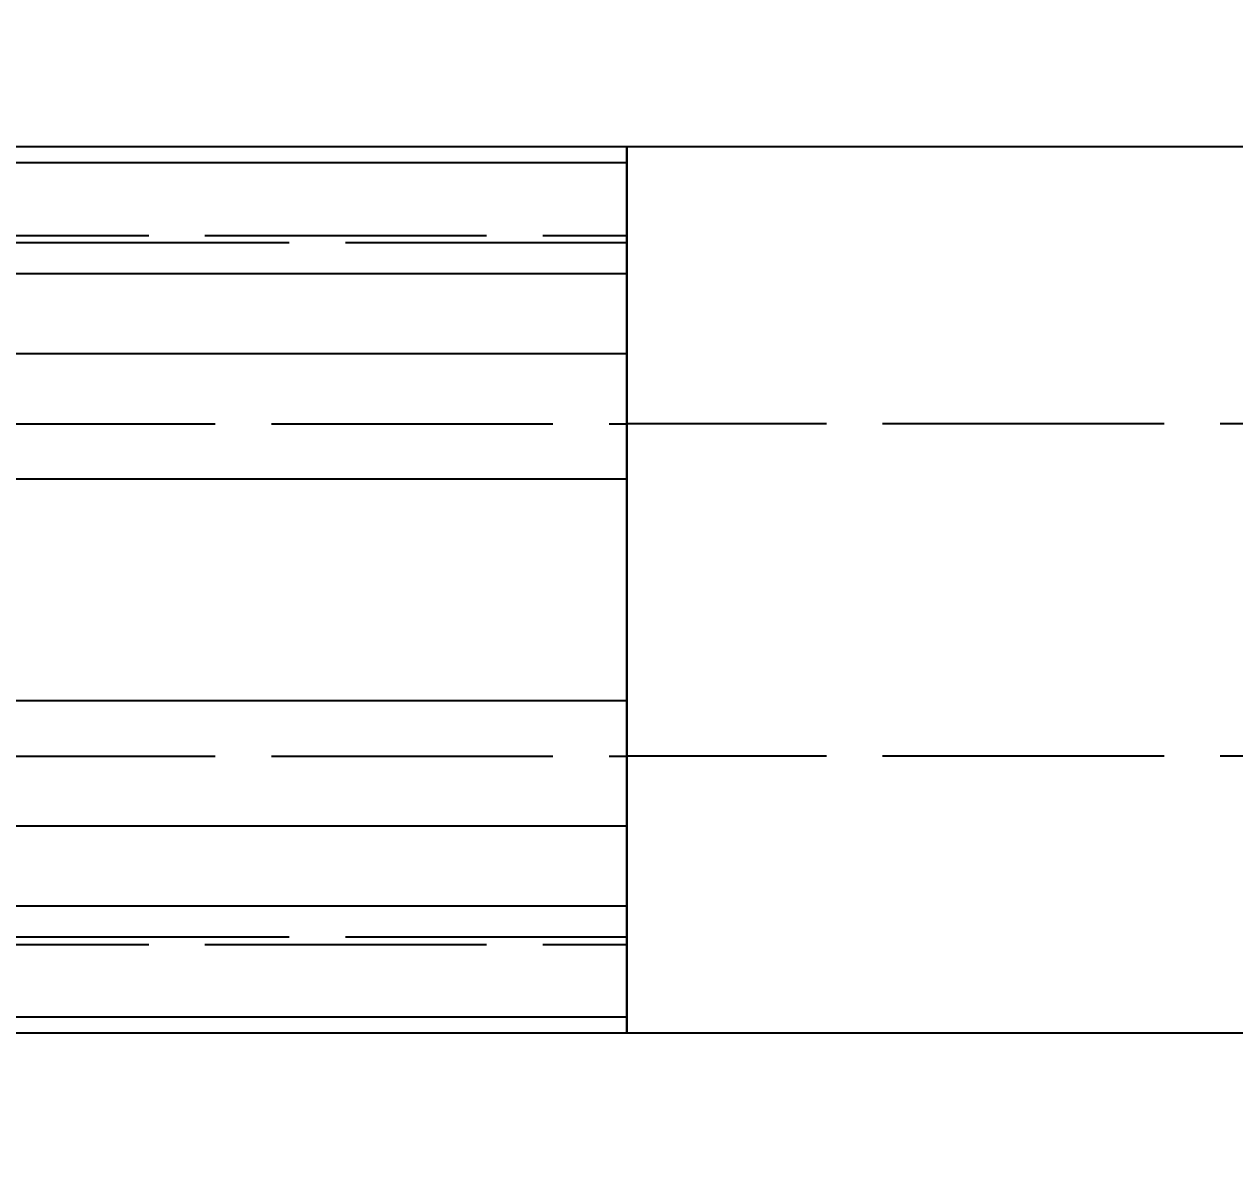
# Model space of a CAD drawing. Header units: millimetres. Extents: x -31 to 130, y -47 to 101.
# Drawn here: x 55.78 to 61.24, y -2.55 to 2.55 of the extents above; entities that cross this region are included whole.
import ezdxf

# ---------------------------------------------------------------- set-up
doc = ezdxf.new("R2010")
doc.units = ezdxf.units.MM
doc.linetypes.add('DASHED', pattern=[1.524, 1.27, -0.254])
for name, color, linetype in [('DIMS', 3, 'CONTINUOUS'), ('HIDDEN', 8, 'DASHED'), ('VISIBLE', 7, 'CONTINUOUS')]:
    doc.layers.add(name, color=color, linetype=linetype)
doc.styles.add('OpenSansCondensed-Light', font='OpenSansCondensed-Light.ttf')
doc.dimstyles.new('EZDXF', dxfattribs={"dimtxt": 0.25, "dimasz": 0.175, "dimexe": 0.375, "dimexo": 0.125, "dimgap": 0.1, "dimtad": 1, "dimlfac": 100, "dimzin": 12, "dimdsep": 46, "dimtxsty": 'OpenSansCondensed-Light', "dimblk": 'ARCHTICK', "dimcen": 2.5, "dimazin": 3, "dimtfac": 0.5, "dimtmove": 2, "dimatfit": 3})

# ---------------------------------------------------------------- blocks, each defined once
blk = doc.blocks.new('_ARCHTICK')
at = {"color": 0, "linetype": 'BYBLOCK', "const_width": 0.15}
blk.add_lwpolyline([(-0.5, -0.5), (0.5, 0.5)], dxfattribs=at)

msp = doc.modelspace()

# ---------------------------------------------------------------- linework, layer by layer
at = {"layer": 'HIDDEN'}
for points in [[(58.5, 2), (58.5, 1.99884), (58.5, 1.99768), (58.5, 1.99653), (58.5, 1.99537), (58.5, 1.99421), (58.5, 1.99305), (58.5, 1.99189), (58.5, 1.99074), (58.5, 1.98958), (58.5, 1.98842), (58.5, 1.98726), (58.5, 1.9861), (58.5, 1.98495), (58.5, 1.98379), (58.5, 1.98263), (58.5, 1.98147), (58.5, 1.98032), (58.5, 1.97916), (58.5, 1.978), (58.5, 1.97684), (58.5, 1.97568), (58.5, 1.97453), (58.5, 1.97337), (58.5, 1.97221), (58.5, 1.97105), (58.5, 1.96989), (58.5, 1.96874), (58.5, 1.96758), (58.5, 1.96642), (58.5, 1.96526), (58.5, 1.9641), (58.5, 1.96295), (58.5, 1.96179), (58.5, 1.96063), (58.5, 1.95947), (58.5, 1.95831), (58.5, 1.95716), (58.5, 1.956), (58.5, 1.95484), (58.5, 1.95368), (58.5, 1.95253), (58.5, 1.95137), (58.5, 1.95021), (58.5, 1.94905), (58.5, 1.94789), (58.5, 1.94674), (58.5, 1.94558), (58.5, 1.94442), (58.5, 1.94326), (58.5, 1.9421), (58.5, 1.94095), (58.5, 1.93979), (58.5, 1.93863), (58.5, 1.93747), (58.5, 1.93631), (58.5, 1.93516), (58.5, 1.934), (58.5, 1.93284), (58.5, 1.93168), (58.5, 1.93052), (58.5, 1.92937), (58.5, 1.92821), (58.5, 1.92705)], [(58.5, 1.92705), (50.5, 1.92705)], [(58.5, 1.56624), (58.5, 1.92705)], [(58.5, 1.56624), (58.5, 1.92705)], [(58.5, 1.92705), (58.5, 1.91911), (58.5, 1.91118), (58.5, 1.90324), (58.5, 1.8953), (58.5, 1.88737), (58.5, 1.87943), (58.5, 1.8715), (58.5, 1.86356), (58.5, 1.85562), (58.5, 1.84769), (58.5, 1.83975), (58.5, 1.83181), (58.5, 1.82388), (58.5, 1.81594), (58.5, 1.808), (58.5, 1.80007), (58.5, 1.79213), (58.5, 1.78419), (58.5, 1.77626), (58.5, 1.76832), (58.5, 1.76038), (58.5, 1.75245), (58.5, 1.74451), (58.5, 1.73657), (58.5, 1.72864), (58.5, 1.7207), (58.5, 1.71277), (58.5, 1.70483), (58.5, 1.69689), (58.5, 1.68896), (58.5, 1.68102), (58.5, 1.67308), (58.5, 1.66515), (58.5, 1.65721), (58.5, 1.64927), (58.5, 1.64134), (58.5, 1.6334), (58.5, 1.62546), (58.5, 1.61753), (58.5, 1.60959), (58.5, 1.60165), (58.5, 1.59372), (58.5, 1.58578), (58.5, 1.57784), (58.5, 1.56991), (58.5, 1.56197), (58.5, 1.55404), (58.5, 1.5461), (58.5, 1.53816), (58.5, 1.53023), (58.5, 1.52229), (58.5, 1.51435), (58.5, 1.50642), (58.5, 1.49848), (58.5, 1.49054), (58.5, 1.48261), (58.5, 1.47467), (58.5, 1.46673), (58.5, 1.4588), (58.5, 1.45086), (58.5, 1.44292), (58.5, 1.43499), (58.5, 1.42705)], [(50.5, 1.6), (58.5, 1.6)], [(58.5, 1.56624), (58.5, 1.56678), (58.5, 1.56732), (58.5, 1.56785), (58.5, 1.56839), (58.5, 1.56892), (58.5, 1.56946), (58.5, 1.57), (58.5, 1.57053), (58.5, 1.57107), (58.5, 1.5716), (58.5, 1.57214), (58.5, 1.57267), (58.5, 1.57321), (58.5, 1.57375), (58.5, 1.57428), (58.5, 1.57482), (58.5, 1.57535), (58.5, 1.57589), (58.5, 1.57642), (58.5, 1.57696), (58.5, 1.5775), (58.5, 1.57803), (58.5, 1.57857), (58.5, 1.5791), (58.5, 1.57964), (58.5, 1.58018), (58.5, 1.58071), (58.5, 1.58125), (58.5, 1.58178), (58.5, 1.58232), (58.5, 1.58285), (58.5, 1.58339), (58.5, 1.58393), (58.5, 1.58446), (58.5, 1.585), (58.5, 1.58553), (58.5, 1.58607), (58.5, 1.58661), (58.5, 1.58714), (58.5, 1.58768), (58.5, 1.58821), (58.5, 1.58875), (58.5, 1.58928), (58.5, 1.58982), (58.5, 1.59036), (58.5, 1.59089), (58.5, 1.59143), (58.5, 1.59196), (58.5, 1.5925), (58.5, 1.59303), (58.5, 1.59357), (58.5, 1.59411), (58.5, 1.59464), (58.5, 1.59518), (58.5, 1.59571), (58.5, 1.59625), (58.5, 1.59679), (58.5, 1.59732), (58.5, 1.59786), (58.5, 1.59839), (58.5, 1.59893), (58.5, 1.59946), (58.5, 1.6)], [(58.5, 1.6), (58.5, 1.59946), (58.5, 1.59893), (58.5, 1.59839), (58.5, 1.59786), (58.5, 1.59732), (58.5, 1.59679), (58.5, 1.59625), (58.5, 1.59571), (58.5, 1.59518), (58.5, 1.59464), (58.5, 1.59411), (58.5, 1.59357), (58.5, 1.59303), (58.5, 1.5925), (58.5, 1.59196), (58.5, 1.59143), (58.5, 1.59089), (58.5, 1.59036), (58.5, 1.58982), (58.5, 1.58928), (58.5, 1.58875), (58.5, 1.58821), (58.5, 1.58768), (58.5, 1.58714), (58.5, 1.58661), (58.5, 1.58607), (58.5, 1.58553), (58.5, 1.585), (58.5, 1.58446), (58.5, 1.58393), (58.5, 1.58339), (58.5, 1.58285), (58.5, 1.58232), (58.5, 1.58178), (58.5, 1.58125), (58.5, 1.58071), (58.5, 1.58018), (58.5, 1.57964), (58.5, 1.5791), (58.5, 1.57857), (58.5, 1.57803), (58.5, 1.5775), (58.5, 1.57696), (58.5, 1.57642), (58.5, 1.57589), (58.5, 1.57535), (58.5, 1.57482), (58.5, 1.57428), (58.5, 1.57375), (58.5, 1.57321), (58.5, 1.57267), (58.5, 1.57214), (58.5, 1.5716), (58.5, 1.57107), (58.5, 1.57053), (58.5, 1.57), (58.5, 1.56946), (58.5, 1.56892), (58.5, 1.56839), (58.5, 1.56785), (58.5, 1.56732), (58.5, 1.56678), (58.5, 1.56624)], [(58.5, 1.56624), (50.5, 1.56624)], [(58.5, 1.56624), (50.5, 1.56624)], [(58.5, 1.42705), (50.5, 1.42705)], [(58.5, 1.06624), (58.5, 1.42705)], [(58.5, 1.06624), (58.5, 1.42705)], [(58.5, 1.42705), (58.5, 1.41234), (58.5, 1.39762), (58.5, 1.38291), (58.5, 1.36819), (58.5, 1.35348), (58.5, 1.33876), (58.5, 1.32405), (58.5, 1.30933), (58.5, 1.29462), (58.5, 1.2799), (58.5, 1.26518), (58.5, 1.25047), (58.5, 1.23575), (58.5, 1.22104), (58.5, 1.20632), (58.5, 1.19161), (58.5, 1.17689), (58.5, 1.16218), (58.5, 1.14746), (58.5, 1.13275), (58.5, 1.11803), (58.5, 1.10332), (58.5, 1.0886), (58.5, 1.07389), (58.5, 1.05917), (58.5, 1.04446), (58.5, 1.02974), (58.5, 1.01503), (58.5, 1.00031), (58.5, 0.9856), (58.5, 0.97088), (58.5, 0.95617), (58.5, 0.94145), (58.5, 0.92674), (58.5, 0.91202), (58.5, 0.89731), (58.5, 0.88259), (58.5, 0.86788), (58.5, 0.85316), (58.5, 0.83845), (58.5, 0.82373), (58.5, 0.80902), (58.5, 0.7943), (58.5, 0.77959), (58.5, 0.76487), (58.5, 0.75016), (58.5, 0.73544), (58.5, 0.72073), (58.5, 0.70601), (58.5, 0.6913), (58.5, 0.67658), (58.5, 0.66187), (58.5, 0.64715), (58.5, 0.63244), (58.5, 0.61772), (58.5, 0.60301), (58.5, 0.58829), (58.5, 0.57358), (58.5, 0.55886), (58.5, 0.54415), (58.5, 0.52943), (58.5, 0.51472), (58.5, 0.5)], [(58.5, 1.06624), (50.5, 1.06624)], [(58.5, 0.5), (58.5, 0.50899), (58.5, 0.51798), (58.5, 0.52696), (58.5, 0.53595), (58.5, 0.54494), (58.5, 0.55393), (58.5, 0.56292), (58.5, 0.5719), (58.5, 0.58089), (58.5, 0.58988), (58.5, 0.59887), (58.5, 0.60786), (58.5, 0.61684), (58.5, 0.62583), (58.5, 0.63482), (58.5, 0.64381), (58.5, 0.6528), (58.5, 0.66178), (58.5, 0.67077), (58.5, 0.67976), (58.5, 0.68875), (58.5, 0.69774), (58.5, 0.70672), (58.5, 0.71571), (58.5, 0.7247), (58.5, 0.73369), (58.5, 0.74268), (58.5, 0.75166), (58.5, 0.76065), (58.5, 0.76964), (58.5, 0.77863), (58.5, 0.78762), (58.5, 0.7966), (58.5, 0.80559), (58.5, 0.81458), (58.5, 0.82357), (58.5, 0.83256), (58.5, 0.84154), (58.5, 0.85053), (58.5, 0.85952), (58.5, 0.86851), (58.5, 0.8775), (58.5, 0.88648), (58.5, 0.89547), (58.5, 0.90446), (58.5, 0.91345), (58.5, 0.92244), (58.5, 0.93142), (58.5, 0.94041), (58.5, 0.9494), (58.5, 0.95839), (58.5, 0.96738), (58.5, 0.97636), (58.5, 0.98535), (58.5, 0.99434), (58.5, 1.00333), (58.5, 1.01232), (58.5, 1.0213), (58.5, 1.03029), (58.5, 1.03928), (58.5, 1.04827), (58.5, 1.05726), (58.5, 1.06624)], [(58.5, 1.06624), (58.5, 1.05726), (58.5, 1.04827), (58.5, 1.03928), (58.5, 1.03029), (58.5, 1.0213), (58.5, 1.01232), (58.5, 1.00333), (58.5, 0.99434), (58.5, 0.98535), (58.5, 0.97636), (58.5, 0.96738), (58.5, 0.95839), (58.5, 0.9494), (58.5, 0.94041), (58.5, 0.93142), (58.5, 0.92244), (58.5, 0.91345), (58.5, 0.90446), (58.5, 0.89547), (58.5, 0.88648), (58.5, 0.8775), (58.5, 0.86851), (58.5, 0.85952), (58.5, 0.85053), (58.5, 0.84154), (58.5, 0.83256), (58.5, 0.82357), (58.5, 0.81458), (58.5, 0.80559), (58.5, 0.7966), (58.5, 0.78762), (58.5, 0.77863), (58.5, 0.76964), (58.5, 0.76065), (58.5, 0.75166), (58.5, 0.74268), (58.5, 0.73369), (58.5, 0.7247), (58.5, 0.71571), (58.5, 0.70672), (58.5, 0.69774), (58.5, 0.68875), (58.5, 0.67976), (58.5, 0.67077), (58.5, 0.66178), (58.5, 0.6528), (58.5, 0.64381), (58.5, 0.63482), (58.5, 0.62583), (58.5, 0.61684), (58.5, 0.60786), (58.5, 0.59887), (58.5, 0.58988), (58.5, 0.58089), (58.5, 0.5719), (58.5, 0.56292), (58.5, 0.55393), (58.5, 0.54494), (58.5, 0.53595), (58.5, 0.52696), (58.5, 0.51798), (58.5, 0.50899), (58.5, 0.5)], [(50.8, 0.75), (58.5, 0.75)], [(58.5, 0), (58.5, 0.0119), (58.5, 0.02381), (58.5, 0.03571), (58.5, 0.04762), (58.5, 0.05952), (58.5, 0.07143), (58.5, 0.08333), (58.5, 0.09524), (58.5, 0.10714), (58.5, 0.11905), (58.5, 0.13095), (58.5, 0.14286), (58.5, 0.15476), (58.5, 0.16667), (58.5, 0.17857), (58.5, 0.19048), (58.5, 0.20238), (58.5, 0.21429), (58.5, 0.22619), (58.5, 0.2381), (58.5, 0.25), (58.5, 0.2619), (58.5, 0.27381), (58.5, 0.28571), (58.5, 0.29762), (58.5, 0.30952), (58.5, 0.32143), (58.5, 0.33333), (58.5, 0.34524), (58.5, 0.35714), (58.5, 0.36905), (58.5, 0.38095), (58.5, 0.39286), (58.5, 0.40476), (58.5, 0.41667), (58.5, 0.42857), (58.5, 0.44048), (58.5, 0.45238), (58.5, 0.46429), (58.5, 0.47619), (58.5, 0.4881), (58.5, 0.5), (58.5, 0.5119), (58.5, 0.52381), (58.5, 0.53571), (58.5, 0.54762), (58.5, 0.55952), (58.5, 0.57143), (58.5, 0.58333), (58.5, 0.59524), (58.5, 0.60714), (58.5, 0.61905), (58.5, 0.63095), (58.5, 0.64286), (58.5, 0.65476), (58.5, 0.66667), (58.5, 0.67857), (58.5, 0.69048), (58.5, 0.70238), (58.5, 0.71429), (58.5, 0.72619), (58.5, 0.7381), (58.5, 0.75)], [(58.5, 0.75), (58.5, 0.72619), (58.5, 0.70238), (58.5, 0.67857), (58.5, 0.65476), (58.5, 0.63095), (58.5, 0.60714), (58.5, 0.58333), (58.5, 0.55952), (58.5, 0.53571), (58.5, 0.5119), (58.5, 0.4881), (58.5, 0.46429), (58.5, 0.44048), (58.5, 0.41667), (58.5, 0.39286), (58.5, 0.36905), (58.5, 0.34524), (58.5, 0.32143), (58.5, 0.29762), (58.5, 0.27381), (58.5, 0.25), (58.5, 0.22619), (58.5, 0.20238), (58.5, 0.17857), (58.5, 0.15476), (58.5, 0.13095), (58.5, 0.10714), (58.5, 0.08333), (58.5, 0.05952), (58.5, 0.03571), (58.5, 0.0119), (58.5, -0.0119), (58.5, -0.03571), (58.5, -0.05952), (58.5, -0.08333), (58.5, -0.10714), (58.5, -0.13095), (58.5, -0.15476), (58.5, -0.17857), (58.5, -0.20238), (58.5, -0.22619), (58.5, -0.25), (58.5, -0.27381), (58.5, -0.29762), (58.5, -0.32143), (58.5, -0.34524), (58.5, -0.36905), (58.5, -0.39286), (58.5, -0.41667), (58.5, -0.44048), (58.5, -0.46429), (58.5, -0.4881), (58.5, -0.5119), (58.5, -0.53571), (58.5, -0.55952), (58.5, -0.58333), (58.5, -0.60714), (58.5, -0.63095), (58.5, -0.65476), (58.5, -0.67857), (58.5, -0.70238), (58.5, -0.72619), (58.5, -0.75)], [(97.5, 0.75), (58.5, 0.75)], [(58.5, 0.5), (50.5, 0.5)], [(58.5, 0.5), (50.5, 0.5)], [(58.5, 0.5), (50.5, 0.5)], [(58.5, 0.5), (58.5, 0.48413), (58.5, 0.46825), (58.5, 0.45238), (58.5, 0.43651), (58.5, 0.42063), (58.5, 0.40476), (58.5, 0.38889), (58.5, 0.37302), (58.5, 0.35714), (58.5, 0.34127), (58.5, 0.3254), (58.5, 0.30952), (58.5, 0.29365), (58.5, 0.27778), (58.5, 0.2619), (58.5, 0.24603), (58.5, 0.23016), (58.5, 0.21429), (58.5, 0.19841), (58.5, 0.18254), (58.5, 0.16667), (58.5, 0.15079), (58.5, 0.13492), (58.5, 0.11905), (58.5, 0.10317), (58.5, 0.0873), (58.5, 0.07143), (58.5, 0.05556), (58.5, 0.03968), (58.5, 0.02381), (58.5, 0.00794), (58.5, -0.00794), (58.5, -0.02381), (58.5, -0.03968), (58.5, -0.05556), (58.5, -0.07143), (58.5, -0.0873), (58.5, -0.10317), (58.5, -0.11905), (58.5, -0.13492), (58.5, -0.15079), (58.5, -0.16667), (58.5, -0.18254), (58.5, -0.19841), (58.5, -0.21429), (58.5, -0.23016), (58.5, -0.24603), (58.5, -0.2619), (58.5, -0.27778), (58.5, -0.29365), (58.5, -0.30952), (58.5, -0.3254), (58.5, -0.34127), (58.5, -0.35714), (58.5, -0.37302), (58.5, -0.38889), (58.5, -0.40476), (58.5, -0.42063), (58.5, -0.43651), (58.5, -0.45238), (58.5, -0.46825), (58.5, -0.48413), (58.5, -0.5)], [(58.5, -0.75), (58.5, -0.7381), (58.5, -0.72619), (58.5, -0.71429), (58.5, -0.70238), (58.5, -0.69048), (58.5, -0.67857), (58.5, -0.66667), (58.5, -0.65476), (58.5, -0.64286), (58.5, -0.63095), (58.5, -0.61905), (58.5, -0.60714), (58.5, -0.59524), (58.5, -0.58333), (58.5, -0.57143), (58.5, -0.55952), (58.5, -0.54762), (58.5, -0.53571), (58.5, -0.52381), (58.5, -0.5119), (58.5, -0.5), (58.5, -0.4881), (58.5, -0.47619), (58.5, -0.46429), (58.5, -0.45238), (58.5, -0.44048), (58.5, -0.42857), (58.5, -0.41667), (58.5, -0.40476), (58.5, -0.39286), (58.5, -0.38095), (58.5, -0.36905), (58.5, -0.35714), (58.5, -0.34524), (58.5, -0.33333), (58.5, -0.32143), (58.5, -0.30952), (58.5, -0.29762), (58.5, -0.28571), (58.5, -0.27381), (58.5, -0.2619), (58.5, -0.25), (58.5, -0.2381), (58.5, -0.22619), (58.5, -0.21429), (58.5, -0.20238), (58.5, -0.19048), (58.5, -0.17857), (58.5, -0.16667), (58.5, -0.15476), (58.5, -0.14286), (58.5, -0.13095), (58.5, -0.11905), (58.5, -0.10714), (58.5, -0.09524), (58.5, -0.08333), (58.5, -0.07143), (58.5, -0.05952), (58.5, -0.04762), (58.5, -0.03571), (58.5, -0.02381), (58.5, -0.0119), (58.5, 0)], [(58.5, -0.5), (50.5, -0.5)], [(58.5, -0.5), (50.5, -0.5)], [(58.5, -1.06624), (58.5, -1.05726), (58.5, -1.04827), (58.5, -1.03928), (58.5, -1.03029), (58.5, -1.0213), (58.5, -1.01232), (58.5, -1.00333), (58.5, -0.99434), (58.5, -0.98535), (58.5, -0.97636), (58.5, -0.96738), (58.5, -0.95839), (58.5, -0.9494), (58.5, -0.94041), (58.5, -0.93142), (58.5, -0.92244), (58.5, -0.91345), (58.5, -0.90446), (58.5, -0.89547), (58.5, -0.88648), (58.5, -0.8775), (58.5, -0.86851), (58.5, -0.85952), (58.5, -0.85053), (58.5, -0.84154), (58.5, -0.83256), (58.5, -0.82357), (58.5, -0.81458), (58.5, -0.80559), (58.5, -0.7966), (58.5, -0.78762), (58.5, -0.77863), (58.5, -0.76964), (58.5, -0.76065), (58.5, -0.75166), (58.5, -0.74268), (58.5, -0.73369), (58.5, -0.7247), (58.5, -0.71571), (58.5, -0.70672), (58.5, -0.69774), (58.5, -0.68875), (58.5, -0.67976), (58.5, -0.67077), (58.5, -0.66178), (58.5, -0.6528), (58.5, -0.64381), (58.5, -0.63482), (58.5, -0.62583), (58.5, -0.61684), (58.5, -0.60786), (58.5, -0.59887), (58.5, -0.58988), (58.5, -0.58089), (58.5, -0.5719), (58.5, -0.56292), (58.5, -0.55393), (58.5, -0.54494), (58.5, -0.53595), (58.5, -0.52696), (58.5, -0.51798), (58.5, -0.50899), (58.5, -0.5)], [(58.5, -0.5), (58.5, -0.50899), (58.5, -0.51798), (58.5, -0.52696), (58.5, -0.53595), (58.5, -0.54494), (58.5, -0.55393), (58.5, -0.56292), (58.5, -0.5719), (58.5, -0.58089), (58.5, -0.58988), (58.5, -0.59887), (58.5, -0.60786), (58.5, -0.61684), (58.5, -0.62583), (58.5, -0.63482), (58.5, -0.64381), (58.5, -0.6528), (58.5, -0.66178), (58.5, -0.67077), (58.5, -0.67976), (58.5, -0.68875), (58.5, -0.69774), (58.5, -0.70672), (58.5, -0.71571), (58.5, -0.7247), (58.5, -0.73369), (58.5, -0.74268), (58.5, -0.75166), (58.5, -0.76065), (58.5, -0.76964), (58.5, -0.77863), (58.5, -0.78762), (58.5, -0.7966), (58.5, -0.80559), (58.5, -0.81458), (58.5, -0.82357), (58.5, -0.83256), (58.5, -0.84154), (58.5, -0.85053), (58.5, -0.85952), (58.5, -0.86851), (58.5, -0.8775), (58.5, -0.88648), (58.5, -0.89547), (58.5, -0.90446), (58.5, -0.91345), (58.5, -0.92244), (58.5, -0.93142), (58.5, -0.94041), (58.5, -0.9494), (58.5, -0.95839), (58.5, -0.96738), (58.5, -0.97636), (58.5, -0.98535), (58.5, -0.99434), (58.5, -1.00333), (58.5, -1.01232), (58.5, -1.0213), (58.5, -1.03029), (58.5, -1.03928), (58.5, -1.04827), (58.5, -1.05726), (58.5, -1.06624)], [(58.5, -0.5), (58.5, -0.51472), (58.5, -0.52943), (58.5, -0.54415), (58.5, -0.55886), (58.5, -0.57358), (58.5, -0.58829), (58.5, -0.60301), (58.5, -0.61772), (58.5, -0.63244), (58.5, -0.64715), (58.5, -0.66187), (58.5, -0.67658), (58.5, -0.6913), (58.5, -0.70601), (58.5, -0.72073), (58.5, -0.73544), (58.5, -0.75016), (58.5, -0.76487), (58.5, -0.77959), (58.5, -0.7943), (58.5, -0.80902), (58.5, -0.82373), (58.5, -0.83845), (58.5, -0.85316), (58.5, -0.86788), (58.5, -0.88259), (58.5, -0.89731), (58.5, -0.91202), (58.5, -0.92674), (58.5, -0.94145), (58.5, -0.95617), (58.5, -0.97088), (58.5, -0.9856), (58.5, -1.00031), (58.5, -1.01503), (58.5, -1.02974), (58.5, -1.04446), (58.5, -1.05917), (58.5, -1.07389), (58.5, -1.0886), (58.5, -1.10332), (58.5, -1.11803), (58.5, -1.13275), (58.5, -1.14746), (58.5, -1.16218), (58.5, -1.17689), (58.5, -1.19161), (58.5, -1.20632), (58.5, -1.22104), (58.5, -1.23575), (58.5, -1.25047), (58.5, -1.26518), (58.5, -1.2799), (58.5, -1.29462), (58.5, -1.30933), (58.5, -1.32405), (58.5, -1.33876), (58.5, -1.35348), (58.5, -1.36819), (58.5, -1.38291), (58.5, -1.39762), (58.5, -1.41234), (58.5, -1.42705)], [(50.8, -0.75), (58.5, -0.75)], [(97.5, -0.75), (58.5, -0.75)], [(58.5, -1.06624), (50.5, -1.06624)], [(58.5, -1.06624), (58.5, -1.42705)], [(58.5, -1.06624), (58.5, -1.42705)], [(58.5, -1.42705), (50.5, -1.42705)], [(58.5, -1.42705), (58.5, -1.43499), (58.5, -1.44292), (58.5, -1.45086), (58.5, -1.4588), (58.5, -1.46673), (58.5, -1.47467), (58.5, -1.48261), (58.5, -1.49054), (58.5, -1.49848), (58.5, -1.50642), (58.5, -1.51435), (58.5, -1.52229), (58.5, -1.53023), (58.5, -1.53816), (58.5, -1.5461), (58.5, -1.55404), (58.5, -1.56197), (58.5, -1.56991), (58.5, -1.57784), (58.5, -1.58578), (58.5, -1.59372), (58.5, -1.60165), (58.5, -1.60959), (58.5, -1.61753), (58.5, -1.62546), (58.5, -1.6334), (58.5, -1.64134), (58.5, -1.64927), (58.5, -1.65721), (58.5, -1.66515), (58.5, -1.67308), (58.5, -1.68102), (58.5, -1.68896), (58.5, -1.69689), (58.5, -1.70483), (58.5, -1.71277), (58.5, -1.7207), (58.5, -1.72864), (58.5, -1.73657), (58.5, -1.74451), (58.5, -1.75245), (58.5, -1.76038), (58.5, -1.76832), (58.5, -1.77626), (58.5, -1.78419), (58.5, -1.79213), (58.5, -1.80007), (58.5, -1.808), (58.5, -1.81594), (58.5, -1.82388), (58.5, -1.83181), (58.5, -1.83975), (58.5, -1.84769), (58.5, -1.85562), (58.5, -1.86356), (58.5, -1.8715), (58.5, -1.87943), (58.5, -1.88737), (58.5, -1.8953), (58.5, -1.90324), (58.5, -1.91118), (58.5, -1.91911), (58.5, -1.92705)], [(58.5, -1.56624), (50.5, -1.56624)], [(58.5, -1.56624), (50.5, -1.56624)], [(58.5, -1.56624), (58.5, -1.92705)], [(58.5, -1.56624), (58.5, -1.56678), (58.5, -1.56732), (58.5, -1.56785), (58.5, -1.56839), (58.5, -1.56892), (58.5, -1.56946), (58.5, -1.57), (58.5, -1.57053), (58.5, -1.57107), (58.5, -1.5716), (58.5, -1.57214), (58.5, -1.57267), (58.5, -1.57321), (58.5, -1.57375), (58.5, -1.57428), (58.5, -1.57482), (58.5, -1.57535), (58.5, -1.57589), (58.5, -1.57642), (58.5, -1.57696), (58.5, -1.5775), (58.5, -1.57803), (58.5, -1.57857), (58.5, -1.5791), (58.5, -1.57964), (58.5, -1.58018), (58.5, -1.58071), (58.5, -1.58125), (58.5, -1.58178), (58.5, -1.58232), (58.5, -1.58285), (58.5, -1.58339), (58.5, -1.58393), (58.5, -1.58446), (58.5, -1.585), (58.5, -1.58553), (58.5, -1.58607), (58.5, -1.58661), (58.5, -1.58714), (58.5, -1.58768), (58.5, -1.58821), (58.5, -1.58875), (58.5, -1.58928), (58.5, -1.58982), (58.5, -1.59036), (58.5, -1.59089), (58.5, -1.59143), (58.5, -1.59196), (58.5, -1.5925), (58.5, -1.59303), (58.5, -1.59357), (58.5, -1.59411), (58.5, -1.59464), (58.5, -1.59518), (58.5, -1.59571), (58.5, -1.59625), (58.5, -1.59679), (58.5, -1.59732), (58.5, -1.59786), (58.5, -1.59839), (58.5, -1.59893), (58.5, -1.59946), (58.5, -1.6)], [(58.5, -1.6), (58.5, -1.59946), (58.5, -1.59893), (58.5, -1.59839), (58.5, -1.59786), (58.5, -1.59732), (58.5, -1.59679), (58.5, -1.59625), (58.5, -1.59571), (58.5, -1.59518), (58.5, -1.59464), (58.5, -1.59411), (58.5, -1.59357), (58.5, -1.59303), (58.5, -1.5925), (58.5, -1.59196), (58.5, -1.59143), (58.5, -1.59089), (58.5, -1.59036), (58.5, -1.58982), (58.5, -1.58928), (58.5, -1.58875), (58.5, -1.58821), (58.5, -1.58768), (58.5, -1.58714), (58.5, -1.58661), (58.5, -1.58607), (58.5, -1.58553), (58.5, -1.585), (58.5, -1.58446), (58.5, -1.58393), (58.5, -1.58339), (58.5, -1.58285), (58.5, -1.58232), (58.5, -1.58178), (58.5, -1.58125), (58.5, -1.58071), (58.5, -1.58018), (58.5, -1.57964), (58.5, -1.5791), (58.5, -1.57857), (58.5, -1.57803), (58.5, -1.5775), (58.5, -1.57696), (58.5, -1.57642), (58.5, -1.57589), (58.5, -1.57535), (58.5, -1.57482), (58.5, -1.57428), (58.5, -1.57375), (58.5, -1.57321), (58.5, -1.57267), (58.5, -1.57214), (58.5, -1.5716), (58.5, -1.57107), (58.5, -1.57053), (58.5, -1.57), (58.5, -1.56946), (58.5, -1.56892), (58.5, -1.56839), (58.5, -1.56785), (58.5, -1.56732), (58.5, -1.56678), (58.5, -1.56624)], [(58.5, -1.56624), (58.5, -1.92705)], [(50.5, -1.6), (58.5, -1.6)], [(58.5, -1.92705), (58.5, -1.92821), (58.5, -1.92937), (58.5, -1.93052), (58.5, -1.93168), (58.5, -1.93284), (58.5, -1.934), (58.5, -1.93516), (58.5, -1.93631), (58.5, -1.93747), (58.5, -1.93863), (58.5, -1.93979), (58.5, -1.94095), (58.5, -1.9421), (58.5, -1.94326), (58.5, -1.94442), (58.5, -1.94558), (58.5, -1.94674), (58.5, -1.94789), (58.5, -1.94905), (58.5, -1.95021), (58.5, -1.95137), (58.5, -1.95253), (58.5, -1.95368), (58.5, -1.95484), (58.5, -1.956), (58.5, -1.95716), (58.5, -1.95831), (58.5, -1.95947), (58.5, -1.96063), (58.5, -1.96179), (58.5, -1.96295), (58.5, -1.9641), (58.5, -1.96526), (58.5, -1.96642), (58.5, -1.96758), (58.5, -1.96874), (58.5, -1.96989), (58.5, -1.97105), (58.5, -1.97221), (58.5, -1.97337), (58.5, -1.97453), (58.5, -1.97568), (58.5, -1.97684), (58.5, -1.978), (58.5, -1.97916), (58.5, -1.98032), (58.5, -1.98147), (58.5, -1.98263), (58.5, -1.98379), (58.5, -1.98495), (58.5, -1.9861), (58.5, -1.98726), (58.5, -1.98842), (58.5, -1.98958), (58.5, -1.99074), (58.5, -1.99189), (58.5, -1.99305), (58.5, -1.99421), (58.5, -1.99537), (58.5, -1.99653), (58.5, -1.99768), (58.5, -1.99884), (58.5, -2)]]:
    msp.add_lwpolyline(points, dxfattribs=at)
at = {"layer": 'VISIBLE'}
for points in [[(58.5, 1.92705), (58.5, 1.92821), (58.5, 1.92937), (58.5, 1.93052), (58.5, 1.93168), (58.5, 1.93284), (58.5, 1.934), (58.5, 1.93516), (58.5, 1.93631), (58.5, 1.93747), (58.5, 1.93863), (58.5, 1.93979), (58.5, 1.94095), (58.5, 1.9421), (58.5, 1.94326), (58.5, 1.94442), (58.5, 1.94558), (58.5, 1.94674), (58.5, 1.94789), (58.5, 1.94905), (58.5, 1.95021), (58.5, 1.95137), (58.5, 1.95253), (58.5, 1.95368), (58.5, 1.95484), (58.5, 1.956), (58.5, 1.95716), (58.5, 1.95831), (58.5, 1.95947), (58.5, 1.96063), (58.5, 1.96179), (58.5, 1.96295), (58.5, 1.9641), (58.5, 1.96526), (58.5, 1.96642), (58.5, 1.96758), (58.5, 1.96874), (58.5, 1.96989), (58.5, 1.97105), (58.5, 1.97221), (58.5, 1.97337), (58.5, 1.97453), (58.5, 1.97568), (58.5, 1.97684), (58.5, 1.978), (58.5, 1.97916), (58.5, 1.98032), (58.5, 1.98147), (58.5, 1.98263), (58.5, 1.98379), (58.5, 1.98495), (58.5, 1.9861), (58.5, 1.98726), (58.5, 1.98842), (58.5, 1.98958), (58.5, 1.99074), (58.5, 1.99189), (58.5, 1.99305), (58.5, 1.99421), (58.5, 1.99537), (58.5, 1.99653), (58.5, 1.99768), (58.5, 1.99884), (58.5, 2)], [(95.5, 2), (58.5, 2)], [(58.5, 1.92705), (50.5, 1.92705)], [(58.5, 1.42705), (58.5, 1.43499), (58.5, 1.44292), (58.5, 1.45086), (58.5, 1.4588), (58.5, 1.46673), (58.5, 1.47467), (58.5, 1.48261), (58.5, 1.49054), (58.5, 1.49848), (58.5, 1.50642), (58.5, 1.51435), (58.5, 1.52229), (58.5, 1.53023), (58.5, 1.53816), (58.5, 1.5461), (58.5, 1.55404), (58.5, 1.56197), (58.5, 1.56991), (58.5, 1.57784), (58.5, 1.58578), (58.5, 1.59372), (58.5, 1.60165), (58.5, 1.60959), (58.5, 1.61753), (58.5, 1.62546), (58.5, 1.6334), (58.5, 1.64134), (58.5, 1.64927), (58.5, 1.65721), (58.5, 1.66515), (58.5, 1.67308), (58.5, 1.68102), (58.5, 1.68896), (58.5, 1.69689), (58.5, 1.70483), (58.5, 1.71277), (58.5, 1.7207), (58.5, 1.72864), (58.5, 1.73657), (58.5, 1.74451), (58.5, 1.75245), (58.5, 1.76038), (58.5, 1.76832), (58.5, 1.77626), (58.5, 1.78419), (58.5, 1.79213), (58.5, 1.80007), (58.5, 1.808), (58.5, 1.81594), (58.5, 1.82388), (58.5, 1.83181), (58.5, 1.83975), (58.5, 1.84769), (58.5, 1.85562), (58.5, 1.86356), (58.5, 1.8715), (58.5, 1.87943), (58.5, 1.88737), (58.5, 1.8953), (58.5, 1.90324), (58.5, 1.91118), (58.5, 1.91911), (58.5, 1.92705)], [(58.5, 1.42705), (50.5, 1.42705)], [(58.5, 0.5), (58.5, 0.51472), (58.5, 0.52943), (58.5, 0.54415), (58.5, 0.55886), (58.5, 0.57358), (58.5, 0.58829), (58.5, 0.60301), (58.5, 0.61772), (58.5, 0.63244), (58.5, 0.64715), (58.5, 0.66187), (58.5, 0.67658), (58.5, 0.6913), (58.5, 0.70601), (58.5, 0.72073), (58.5, 0.73544), (58.5, 0.75016), (58.5, 0.76487), (58.5, 0.77959), (58.5, 0.7943), (58.5, 0.80902), (58.5, 0.82373), (58.5, 0.83845), (58.5, 0.85316), (58.5, 0.86788), (58.5, 0.88259), (58.5, 0.89731), (58.5, 0.91202), (58.5, 0.92674), (58.5, 0.94145), (58.5, 0.95617), (58.5, 0.97088), (58.5, 0.9856), (58.5, 1.00031), (58.5, 1.01503), (58.5, 1.02974), (58.5, 1.04446), (58.5, 1.05917), (58.5, 1.07389), (58.5, 1.0886), (58.5, 1.10332), (58.5, 1.11803), (58.5, 1.13275), (58.5, 1.14746), (58.5, 1.16218), (58.5, 1.17689), (58.5, 1.19161), (58.5, 1.20632), (58.5, 1.22104), (58.5, 1.23575), (58.5, 1.25047), (58.5, 1.26518), (58.5, 1.2799), (58.5, 1.29462), (58.5, 1.30933), (58.5, 1.32405), (58.5, 1.33876), (58.5, 1.35348), (58.5, 1.36819), (58.5, 1.38291), (58.5, 1.39762), (58.5, 1.41234), (58.5, 1.42705)], [(58.5, 1.06624), (50.5, 1.06624)], [(58.5, 0.5), (50.5, 0.5)], [(58.5, 0), (58.5, 0.00794), (58.5, 0.01587), (58.5, 0.02381), (58.5, 0.03175), (58.5, 0.03968), (58.5, 0.04762), (58.5, 0.05556), (58.5, 0.06349), (58.5, 0.07143), (58.5, 0.07937), (58.5, 0.0873), (58.5, 0.09524), (58.5, 0.10317), (58.5, 0.11111), (58.5, 0.11905), (58.5, 0.12698), (58.5, 0.13492), (58.5, 0.14286), (58.5, 0.15079), (58.5, 0.15873), (58.5, 0.16667), (58.5, 0.1746), (58.5, 0.18254), (58.5, 0.19048), (58.5, 0.19841), (58.5, 0.20635), (58.5, 0.21429), (58.5, 0.22222), (58.5, 0.23016), (58.5, 0.2381), (58.5, 0.24603), (58.5, 0.25397), (58.5, 0.2619), (58.5, 0.26984), (58.5, 0.27778), (58.5, 0.28571), (58.5, 0.29365), (58.5, 0.30159), (58.5, 0.30952), (58.5, 0.31746), (58.5, 0.3254), (58.5, 0.33333), (58.5, 0.34127), (58.5, 0.34921), (58.5, 0.35714), (58.5, 0.36508), (58.5, 0.37302), (58.5, 0.38095), (58.5, 0.38889), (58.5, 0.39683), (58.5, 0.40476), (58.5, 0.4127), (58.5, 0.42063), (58.5, 0.42857), (58.5, 0.43651), (58.5, 0.44444), (58.5, 0.45238), (58.5, 0.46032), (58.5, 0.46825), (58.5, 0.47619), (58.5, 0.48413), (58.5, 0.49206), (58.5, 0.5)], [(58.5, -0.5), (58.5, -0.49206), (58.5, -0.48413), (58.5, -0.47619), (58.5, -0.46825), (58.5, -0.46032), (58.5, -0.45238), (58.5, -0.44444), (58.5, -0.43651), (58.5, -0.42857), (58.5, -0.42063), (58.5, -0.4127), (58.5, -0.40476), (58.5, -0.39683), (58.5, -0.38889), (58.5, -0.38095), (58.5, -0.37302), (58.5, -0.36508), (58.5, -0.35714), (58.5, -0.34921), (58.5, -0.34127), (58.5, -0.33333), (58.5, -0.3254), (58.5, -0.31746), (58.5, -0.30952), (58.5, -0.30159), (58.5, -0.29365), (58.5, -0.28571), (58.5, -0.27778), (58.5, -0.26984), (58.5, -0.2619), (58.5, -0.25397), (58.5, -0.24603), (58.5, -0.2381), (58.5, -0.23016), (58.5, -0.22222), (58.5, -0.21429), (58.5, -0.20635), (58.5, -0.19841), (58.5, -0.19048), (58.5, -0.18254), (58.5, -0.1746), (58.5, -0.16667), (58.5, -0.15873), (58.5, -0.15079), (58.5, -0.14286), (58.5, -0.13492), (58.5, -0.12698), (58.5, -0.11905), (58.5, -0.11111), (58.5, -0.10317), (58.5, -0.09524), (58.5, -0.0873), (58.5, -0.07937), (58.5, -0.07143), (58.5, -0.06349), (58.5, -0.05556), (58.5, -0.04762), (58.5, -0.03968), (58.5, -0.03175), (58.5, -0.02381), (58.5, -0.01587), (58.5, -0.00794), (58.5, 0)], [(58.5, -0.5), (50.5, -0.5)], [(58.5, -0.5), (50.5, -0.5)], [(58.5, -1.42705), (58.5, -1.41234), (58.5, -1.39762), (58.5, -1.38291), (58.5, -1.36819), (58.5, -1.35348), (58.5, -1.33876), (58.5, -1.32405), (58.5, -1.30933), (58.5, -1.29462), (58.5, -1.2799), (58.5, -1.26518), (58.5, -1.25047), (58.5, -1.23575), (58.5, -1.22104), (58.5, -1.20632), (58.5, -1.19161), (58.5, -1.17689), (58.5, -1.16218), (58.5, -1.14746), (58.5, -1.13275), (58.5, -1.11803), (58.5, -1.10332), (58.5, -1.0886), (58.5, -1.07389), (58.5, -1.05917), (58.5, -1.04446), (58.5, -1.02974), (58.5, -1.01503), (58.5, -1.00031), (58.5, -0.9856), (58.5, -0.97088), (58.5, -0.95617), (58.5, -0.94145), (58.5, -0.92674), (58.5, -0.91202), (58.5, -0.89731), (58.5, -0.88259), (58.5, -0.86788), (58.5, -0.85316), (58.5, -0.83845), (58.5, -0.82373), (58.5, -0.80902), (58.5, -0.7943), (58.5, -0.77959), (58.5, -0.76487), (58.5, -0.75016), (58.5, -0.73544), (58.5, -0.72073), (58.5, -0.70601), (58.5, -0.6913), (58.5, -0.67658), (58.5, -0.66187), (58.5, -0.64715), (58.5, -0.63244), (58.5, -0.61772), (58.5, -0.60301), (58.5, -0.58829), (58.5, -0.57358), (58.5, -0.55886), (58.5, -0.54415), (58.5, -0.52943), (58.5, -0.51472), (58.5, -0.5)], [(58.5, -1.06624), (50.5, -1.06624)], [(58.5, -1.42705), (50.5, -1.42705)], [(58.5, -1.92705), (58.5, -1.91911), (58.5, -1.91118), (58.5, -1.90324), (58.5, -1.8953), (58.5, -1.88737), (58.5, -1.87943), (58.5, -1.8715), (58.5, -1.86356), (58.5, -1.85562), (58.5, -1.84769), (58.5, -1.83975), (58.5, -1.83181), (58.5, -1.82388), (58.5, -1.81594), (58.5, -1.808), (58.5, -1.80007), (58.5, -1.79213), (58.5, -1.78419), (58.5, -1.77626), (58.5, -1.76832), (58.5, -1.76038), (58.5, -1.75245), (58.5, -1.74451), (58.5, -1.73657), (58.5, -1.72864), (58.5, -1.7207), (58.5, -1.71277), (58.5, -1.70483), (58.5, -1.69689), (58.5, -1.68896), (58.5, -1.68102), (58.5, -1.67308), (58.5, -1.66515), (58.5, -1.65721), (58.5, -1.64927), (58.5, -1.64134), (58.5, -1.6334), (58.5, -1.62546), (58.5, -1.61753), (58.5, -1.60959), (58.5, -1.60165), (58.5, -1.59372), (58.5, -1.58578), (58.5, -1.57784), (58.5, -1.56991), (58.5, -1.56197), (58.5, -1.55404), (58.5, -1.5461), (58.5, -1.53816), (58.5, -1.53023), (58.5, -1.52229), (58.5, -1.51435), (58.5, -1.50642), (58.5, -1.49848), (58.5, -1.49054), (58.5, -1.48261), (58.5, -1.47467), (58.5, -1.46673), (58.5, -1.4588), (58.5, -1.45086), (58.5, -1.44292), (58.5, -1.43499), (58.5, -1.42705)], [(58.5, -1.92705), (50.5, -1.92705)], [(58.5, -1.92705), (50.5, -1.92705)], [(58.5, -2), (58.5, -1.99884), (58.5, -1.99768), (58.5, -1.99653), (58.5, -1.99537), (58.5, -1.99421), (58.5, -1.99305), (58.5, -1.99189), (58.5, -1.99074), (58.5, -1.98958), (58.5, -1.98842), (58.5, -1.98726), (58.5, -1.9861), (58.5, -1.98495), (58.5, -1.98379), (58.5, -1.98263), (58.5, -1.98147), (58.5, -1.98032), (58.5, -1.97916), (58.5, -1.978), (58.5, -1.97684), (58.5, -1.97568), (58.5, -1.97453), (58.5, -1.97337), (58.5, -1.97221), (58.5, -1.97105), (58.5, -1.96989), (58.5, -1.96874), (58.5, -1.96758), (58.5, -1.96642), (58.5, -1.96526), (58.5, -1.9641), (58.5, -1.96295), (58.5, -1.96179), (58.5, -1.96063), (58.5, -1.95947), (58.5, -1.95831), (58.5, -1.95716), (58.5, -1.956), (58.5, -1.95484), (58.5, -1.95368), (58.5, -1.95253), (58.5, -1.95137), (58.5, -1.95021), (58.5, -1.94905), (58.5, -1.94789), (58.5, -1.94674), (58.5, -1.94558), (58.5, -1.94442), (58.5, -1.94326), (58.5, -1.9421), (58.5, -1.94095), (58.5, -1.93979), (58.5, -1.93863), (58.5, -1.93747), (58.5, -1.93631), (58.5, -1.93516), (58.5, -1.934), (58.5, -1.93284), (58.5, -1.93168), (58.5, -1.93052), (58.5, -1.92937), (58.5, -1.92821), (58.5, -1.92705)], [(95.5, -2), (58.5, -2)]]:
    msp.add_lwpolyline(points, dxfattribs=at)

# ---------------------------------------------------------------- dimensions: what is measured, and where the dimension line sits
at = {"layer": 'DIMS'}
msp.add_linear_dim(base=(45.5, -2), p1=(77, -2), p2=(77, 2), angle=90, dimstyle='EZDXF', override={"dimtxt": 1.6, "dimasz": 1, "dimexe": 0.6, "dimexo": 0.5, "dimdec": 2}, dxfattribs=at).render()

doc.saveas('drawing.dxf')
